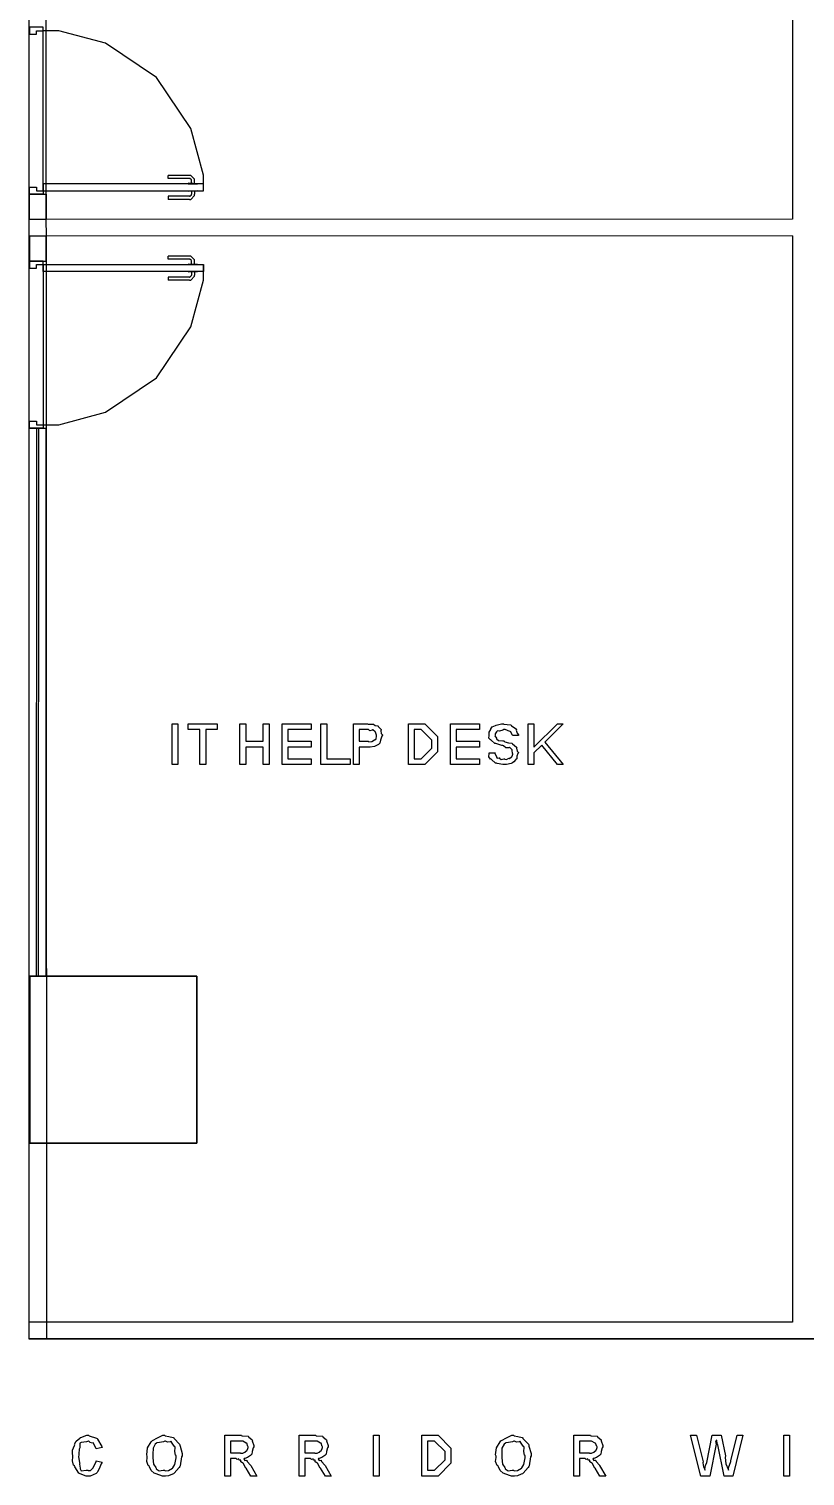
# Model space of a CAD drawing. Extents: x 0 to 23.4, y 0 to 16.5.
# Drawn here: x 9.566 to 10.786, y 9.316 to 11.589 of the extents above; entities that cross this region are included whole.
import ezdxf

# ---------------------------------------------------------------- set-up
doc = ezdxf.new("R2010")
doc.units = 0
doc.layers.get('0').update_dxf_attribs({"linetype": 'CONTINUOUS'})

msp = doc.modelspace()

# ---------------------------------------------------------------- linework, layer by layer
at = {"color": 0}
for points in [[(9.56629, 13.0224), (9.56629, 9.53125)], [(9.59256, 13.0224), (9.59407, 9.53125)], [(10.7663, 13.0229), (10.7663, 11.2903)], [(9.84044, 11.3346), (9.84044, 11.3591), (9.82064, 11.4325), (9.76676, 11.5125), (9.68679, 11.5663), (9.61339, 11.5861), (9.58892, 11.5861)], [(9.58892, 11.3346), (9.58892, 11.5861)], [(9.81858, 11.3589), (9.78532, 11.3589)], [(9.78532, 11.3541), (9.78532, 11.3589)], [(9.81858, 11.3541), (9.78532, 11.3541)], [(9.81668, 11.3455), (9.83138, 11.3455), (9.81668, 11.3464)], [(9.82644, 11.351), (9.82644, 11.353), (9.82053, 11.3589), (9.81858, 11.3589)], [(9.82161, 11.351), (9.82161, 11.3518), (9.81933, 11.3541), (9.81858, 11.3541)], [(9.82161, 11.3464), (9.82161, 11.351)], [(9.82644, 11.3464), (9.82644, 11.351)], [(9.81858, 11.3261), (9.78532, 11.3261)], [(9.78532, 11.3261), (9.78532, 11.3212)], [(9.81858, 11.3212), (9.78532, 11.3212)], [(9.81668, 11.3346), (9.83138, 11.3346), (9.81668, 11.3337)], [(9.81858, 11.3212), (9.82053, 11.3212), (9.82644, 11.3272), (9.82644, 11.3292)], [(9.81858, 11.3261), (9.81933, 11.3261), (9.82161, 11.3284), (9.82161, 11.3292)], [(9.82161, 11.3337), (9.82161, 11.3292)], [(9.82644, 11.3337), (9.82644, 11.3292)], [(10.7663, 11.2903), (9.59332, 11.2898)], [(10.7663, 11.264), (9.59332, 11.2635)], [(10.7663, 11.264), (10.7663, 9.55751)], [(9.81858, 11.232), (9.78532, 11.232)], [(9.78532, 11.2272), (9.78532, 11.232)], [(9.82644, 11.2242), (9.82644, 11.2262), (9.82053, 11.232), (9.81858, 11.232)], [(9.58892, 10.9672), (9.61339, 10.9672), (9.68679, 10.987), (9.76676, 11.0408), (9.82064, 11.1208), (9.84044, 11.1942), (9.84044, 11.2187)], [(9.58892, 11.2187), (9.58892, 10.9672)], [(9.81858, 11.2272), (9.78532, 11.2272)], [(9.81674, 11.2187), (9.83138, 11.2187), (9.81674, 11.2196)], [(9.81674, 11.2077), (9.83138, 11.2077), (9.81674, 11.2069)], [(9.82161, 11.2242), (9.82161, 11.2249), (9.81933, 11.2272), (9.81858, 11.2272)], [(9.82161, 11.2196), (9.82161, 11.2242)], [(9.82161, 11.2069), (9.82161, 11.2023)], [(9.82644, 11.2196), (9.82644, 11.2242)], [(9.82644, 11.2069), (9.82644, 11.2023)], [(9.81858, 11.1992), (9.78532, 11.1992)], [(9.78532, 11.1992), (9.78532, 11.1944)], [(9.81858, 11.1944), (9.78532, 11.1944)], [(9.81858, 11.1944), (9.82053, 11.1944), (9.82644, 11.2003), (9.82644, 11.2023)], [(9.81858, 11.1992), (9.81933, 11.1992), (9.82161, 11.2015), (9.82161, 11.2023)], [(9.5664, 10.9617), (9.5664, 10.1011)], [(9.5664, 10.9617), (9.59267, 10.9617)], [(9.57796, 10.9617), (9.5779, 10.1011)], [(9.58111, 10.9617), (9.58106, 10.1011)], [(9.59267, 10.9617), (9.59261, 10.1011)], [(9.5664, 10.1011), (9.59261, 10.1011)], [(10.7663, 9.55751), (9.56629, 9.55751)], [(12.5175, 9.53125), (9.56629, 9.53125)], [(9.56629, 9.53125), (12.2157, 9.53125)]]:
    msp.add_lwpolyline(points, dxfattribs=at)
for points in [[(9.56706, 11.5916), (9.56706, 11.5806), (9.57796, 11.5806), (9.57796, 11.5861), (9.58892, 11.5861), (9.58892, 11.5916), (9.56706, 11.5916)], [(9.58892, 11.3346), (9.84044, 11.3346), (9.84044, 11.3455), (9.58892, 11.3455), (9.58892, 11.3346)], [(9.56706, 11.3292), (9.56706, 11.3401), (9.57796, 11.3401), (9.57796, 11.3346), (9.58892, 11.3346), (9.58892, 11.3292), (9.56706, 11.3292)], [(9.59332, 11.3292), (9.59332, 11.2898), (9.56706, 11.2898), (9.56706, 11.3292), (9.59332, 11.3292)], [(9.59332, 11.2242), (9.59332, 11.2635), (9.56706, 11.2635), (9.56706, 11.2242), (9.59332, 11.2242)], [(9.56706, 11.2242), (9.56706, 11.2132), (9.57801, 11.2132), (9.57801, 11.2187), (9.58892, 11.2187), (9.58892, 11.2242), (9.56706, 11.2242)], [(9.58892, 11.2187), (9.84044, 11.2187), (9.84044, 11.2077), (9.58892, 11.2077), (9.58892, 11.2187)], [(9.56706, 10.9617), (9.56706, 10.9727), (9.57801, 10.9727), (9.57801, 10.9672), (9.58892, 10.9672), (9.58892, 10.9617), (9.56706, 10.9617)], [(9.79113, 10.4334), (9.79113, 10.4974), (9.80024, 10.4974), (9.80024, 10.4334), (9.79113, 10.4334)], [(9.83479, 10.4334), (9.83479, 10.4883), (9.81657, 10.4883), (9.81657, 10.4974), (9.86236, 10.4974), (9.86236, 10.4883), (9.84412, 10.4883), (9.84412, 10.4334), (9.83479, 10.4334)], [(9.89794, 10.4334), (9.89794, 10.4974), (9.90707, 10.4974), (9.90707, 10.4701), (9.93463, 10.4701), (9.93463, 10.4974), (9.94374, 10.4974), (9.94374, 10.4334), (9.93463, 10.4334), (9.93463, 10.461), (9.90707, 10.461), (9.90707, 10.4334), (9.89794, 10.4334)], [(9.96408, 10.4334), (9.96408, 10.4974), (10.0099, 10.4974), (10.0099, 10.4883), (9.97319, 10.4883), (9.97319, 10.4701), (10.0099, 10.4701), (10.0099, 10.461), (9.97319, 10.461), (9.97319, 10.4425), (10.0099, 10.4425), (10.0099, 10.4334), (9.96408, 10.4334)], [(10.0252, 10.4334), (10.0252, 10.4974), (10.0343, 10.4974), (10.0343, 10.4425), (10.071, 10.4425), (10.071, 10.4334), (10.0252, 10.4334)], [(10.0761, 10.4334), (10.0761, 10.4974), (10.0986, 10.4974), (10.0993, 10.4967), (10.1072, 10.4971), (10.1078, 10.497), (10.1076, 10.4968), (10.1102, 10.4948), (10.1146, 10.4944), (10.1151, 10.494), (10.1151, 10.4932), (10.1196, 10.4886), (10.1199, 10.4879), (10.1195, 10.4867), (10.1199, 10.4824), (10.1218, 10.4804), (10.1218, 10.4797), (10.1207, 10.478), (10.119, 10.4719), (10.1178, 10.4673), (10.1171, 10.4664), (10.1156, 10.4651), (10.1094, 10.4617), (10.1024, 10.461), (10.1002, 10.461), (10.0852, 10.461), (10.0852, 10.4334), (10.0761, 10.4334)], [(10.0852, 10.4701), (10.0995, 10.4701), (10.1003, 10.4694), (10.105, 10.4696), (10.1092, 10.4721), (10.1097, 10.4725), (10.1097, 10.4725), (10.1118, 10.474), (10.1127, 10.4781), (10.1127, 10.4794), (10.1124, 10.4797), (10.1111, 10.4845), (10.1108, 10.4849), (10.1105, 10.4847), (10.1067, 10.4878), (10.1062, 10.4879), (10.1055, 10.4873), (10.1022, 10.4867), (10.1, 10.4883), (10.0993, 10.4883), (10.0852, 10.4883), (10.0852, 10.4701)], [(10.1626, 10.4334), (10.1626, 10.4974), (10.1817, 10.4974), (10.1882, 10.4974), (10.2084, 10.4773), (10.2084, 10.4658), (10.2084, 10.4536), (10.1882, 10.4334), (10.1826, 10.4334), (10.1626, 10.4334)], [(10.1717, 10.4425), (10.1821, 10.4425), (10.1828, 10.4425), (10.1993, 10.459), (10.1993, 10.466), (10.1993, 10.4718), (10.1828, 10.4883), (10.1821, 10.4883), (10.1717, 10.4883), (10.1717, 10.4425)], [(10.2287, 10.4334), (10.2287, 10.4974), (10.2745, 10.4974), (10.2745, 10.4883), (10.2378, 10.4883), (10.2378, 10.4701), (10.2745, 10.4701), (10.2745, 10.461), (10.2378, 10.461), (10.2378, 10.4425), (10.2745, 10.4425), (10.2745, 10.4334), (10.2287, 10.4334)], [(10.2898, 10.4517), (10.2989, 10.4517), (10.2986, 10.4508), (10.3006, 10.4472), (10.3009, 10.4469), (10.3007, 10.4461), (10.3023, 10.4434), (10.3055, 10.4438), (10.3061, 10.4436), (10.306, 10.4434), (10.3083, 10.4416), (10.3125, 10.4425), (10.3139, 10.4425), (10.314, 10.4422), (10.3168, 10.4416), (10.3202, 10.4433), (10.3206, 10.4434), (10.3206, 10.4434), (10.3217, 10.4432), (10.3248, 10.4456), (10.325, 10.4458), (10.325, 10.4458), (10.3257, 10.4464), (10.3265, 10.4497), (10.3265, 10.4508), (10.3261, 10.4511), (10.3257, 10.4561), (10.3256, 10.4564), (10.3255, 10.4564), (10.3219, 10.4603), (10.3213, 10.4606), (10.3203, 10.4599), (10.3159, 10.4599), (10.3122, 10.4628), (10.3109, 10.4632), (10.3093, 10.4633), (10.3, 10.4666), (10.2994, 10.4668), (10.2982, 10.4668), (10.2926, 10.4719), (10.2922, 10.4725), (10.2916, 10.4723), (10.289, 10.4748), (10.2898, 10.4789), (10.2898, 10.4803), (10.2893, 10.4805), (10.2893, 10.4842), (10.292, 10.4883), (10.2924, 10.489), (10.2922, 10.4894), (10.2943, 10.4926), (10.2996, 10.495), (10.3005, 10.4953), (10.3008, 10.4951), (10.3091, 10.4974), (10.312, 10.4974), (10.3128, 10.4967), (10.3232, 10.4957), (10.3241, 10.4953), (10.3249, 10.4944), (10.3319, 10.4895), (10.3324, 10.4888), (10.3321, 10.4874), (10.3334, 10.4826), (10.3356, 10.4801), (10.3356, 10.4792), (10.3265, 10.4792), (10.326, 10.4797), (10.3229, 10.4856), (10.3224, 10.4859), (10.3218, 10.4855), (10.3147, 10.4883), (10.3124, 10.4883), (10.311, 10.4874), (10.3058, 10.4861), (10.3027, 10.4862), (10.3022, 10.4857), (10.3013, 10.4848), (10.2988, 10.4817), (10.2989, 10.4802), (10.2989, 10.4797), (10.2986, 10.4788), (10.3009, 10.475), (10.3013, 10.4747), (10.3012, 10.4739), (10.3044, 10.471), (10.3112, 10.4709), (10.3128, 10.4705), (10.314, 10.4694), (10.3201, 10.4674), (10.325, 10.4671), (10.3256, 10.4668), (10.3262, 10.466), (10.3326, 10.461), (10.333, 10.4603), (10.3326, 10.4591), (10.3336, 10.4547), (10.3356, 10.4524), (10.3356, 10.4517), (10.3347, 10.4507), (10.3332, 10.4465), (10.3332, 10.4433), (10.3328, 10.4425), (10.3317, 10.4413), (10.3282, 10.4376), (10.326, 10.4362), (10.3252, 10.4358), (10.3242, 10.4352), (10.3168, 10.4334), (10.3143, 10.4334), (10.311, 10.4334), (10.302, 10.4353), (10.3011, 10.4356), (10.2997, 10.4358), (10.2933, 10.4413), (10.2929, 10.4419), (10.2919, 10.4419), (10.2891, 10.4455), (10.2898, 10.4508), (10.2898, 10.4517)], [(10.3509, 10.4334), (10.3509, 10.4974), (10.36, 10.4974), (10.36, 10.4606), (10.3971, 10.4974), (10.4058, 10.4974), (10.3772, 10.4688), (10.4058, 10.4334), (10.3969, 10.4334), (10.3722, 10.4638), (10.36, 10.4517), (10.36, 10.4334), (10.3509, 10.4334)], [(9.83003, 10.1012), (9.83014, 9.83871), (9.56765, 9.8386), (9.56754, 10.1011), (9.83003, 10.1012)], [(9.83003, 10.1012), (9.83014, 9.83871), (9.56765, 9.8386), (9.56754, 10.1011), (9.83003, 10.1012)], [(9.56754, 10.1011), (9.56765, 9.8386), (9.83014, 9.83871), (9.83003, 10.1012), (9.56754, 10.1011)], [(9.67204, 9.33963), (9.68115, 9.33768), (9.67969, 9.33529), (9.67643, 9.32731), (9.67426, 9.32238), (9.67333, 9.3214), (9.67199, 9.32004), (9.66271, 9.31597), (9.65967, 9.31597), (9.65625, 9.31597), (9.64686, 9.31944), (9.646, 9.3201), (9.64464, 9.32047), (9.6384, 9.33057), (9.63797, 9.33182), (9.63656, 9.33296), (9.63456, 9.33968), (9.63536, 9.34636), (9.63536, 9.34853), (9.6346, 9.34972), (9.63493, 9.35688), (9.63786, 9.36404), (9.6384, 9.36524), (9.63792, 9.36583), (9.64074, 9.37076), (9.64654, 9.37571), (9.64751, 9.37631), (9.64785, 9.37651), (9.65717, 9.37999), (9.66032, 9.37999), (9.66114, 9.37929), (9.67269, 9.37565), (9.67356, 9.37478), (9.67399, 9.37369), (9.68078, 9.36219), (9.68115, 9.36068), (9.67204, 9.35894), (9.67144, 9.35992), (9.66797, 9.36762), (9.66749, 9.36806), (9.66629, 9.36778), (9.66228, 9.36888), (9.66032, 9.37088), (9.65967, 9.37088), (9.65701, 9.3699), (9.64844, 9.36843), (9.64643, 9.36768), (9.64643, 9.36762), (9.64606, 9.36632), (9.64621, 9.36008), (9.646, 9.35915), (9.64524, 9.35818), (9.64447, 9.35097), (9.64447, 9.34853), (9.6441, 9.34694), (9.64589, 9.33686), (9.64621, 9.33594), (9.646, 9.33453), (9.64703, 9.32818), (9.64686, 9.32769), (9.6466, 9.32721), (9.64849, 9.32428), (9.65636, 9.32508), (9.65901, 9.32508), (9.65918, 9.32471), (9.66282, 9.32487), (9.66667, 9.32818), (9.66726, 9.32878), (9.66726, 9.32878), (9.66851, 9.33176), (9.67182, 9.33843), (9.67204, 9.33963)], [(9.75211, 9.34722), (9.75136, 9.3495), (9.75282, 9.36051), (9.7584, 9.3699), (9.75971, 9.37131), (9.76074, 9.37164), (9.76824, 9.37614), (9.77681, 9.37999), (9.77968, 9.37999), (9.78028, 9.37929), (9.78614, 9.37793), (9.79292, 9.37657), (9.794, 9.37587), (9.79428, 9.37489), (9.803, 9.36583), (9.80354, 9.36458), (9.80371, 9.36279), (9.80701, 9.35161), (9.80701, 9.34788), (9.80632, 9.34597), (9.8041, 9.33219), (9.80354, 9.33094), (9.80251, 9.32964), (9.79465, 9.32032), (9.79357, 9.31967), (9.79172, 9.31874), (9.78569, 9.31646), (9.78114, 9.31597), (9.77968, 9.31597), (9.77599, 9.31597), (9.766, 9.31944), (9.76492, 9.3201), (9.76318, 9.32047), (9.75836, 9.32465), (9.75592, 9.3304), (9.75538, 9.3316), (9.75379, 9.33268), (9.75136, 9.33897), (9.75211, 9.34517), (9.75211, 9.34722)], [(9.76124, 9.34722), (9.76085, 9.34446), (9.76193, 9.33464), (9.76557, 9.32921), (9.76644, 9.32856), (9.76644, 9.32747), (9.77111, 9.32437), (9.7775, 9.32508), (9.77968, 9.32508), (9.78028, 9.32433), (9.78581, 9.32487), (9.79183, 9.32818), (9.79269, 9.32878), (9.79269, 9.32878), (9.79557, 9.33388), (9.7979, 9.34457), (9.7979, 9.3481), (9.79676, 9.34885), (9.79568, 9.35444), (9.79606, 9.361), (9.79574, 9.36219), (9.79443, 9.36313), (9.79161, 9.36746), (9.78987, 9.37017), (9.78922, 9.37022), (9.78836, 9.36951), (9.78418, 9.36914), (9.78076, 9.37088), (9.77968, 9.37088), (9.77783, 9.3699), (9.77149, 9.36843), (9.76753, 9.36817), (9.76665, 9.36762), (9.76492, 9.36632), (9.76133, 9.35975), (9.76124, 9.35037), (9.76124, 9.34722)], [(9.87403, 9.31597), (9.87403, 9.37999), (9.90028, 9.37999), (9.90082, 9.37929), (9.91069, 9.37858), (9.91135, 9.37825), (9.91157, 9.37744), (9.91704, 9.37272), (9.91743, 9.37196), (9.91689, 9.37121), (9.91982, 9.36415), (9.91982, 9.36176), (9.91872, 9.36029), (9.91715, 9.35465), (9.91656, 9.35047), (9.9159, 9.34961), (9.91456, 9.34836), (9.91, 9.34489), (9.90571, 9.34375), (9.9044, 9.34353), (9.90414, 9.34289), (9.90539, 9.34022), (9.90847, 9.34071), (9.90875, 9.3405), (9.90907, 9.33908), (9.91433, 9.33328), (9.91482, 9.33247), (9.92437, 9.31597), (9.91525, 9.31597), (9.90788, 9.32856), (9.90722, 9.32844), (9.903, 9.33637), (9.90267, 9.33681), (9.90192, 9.33675), (9.89947, 9.33843), (9.89925, 9.34093), (9.89899, 9.34115), (9.8986, 9.34088), (9.8966, 9.34099), (9.896, 9.34304), (9.89572, 9.3431), (9.89551, 9.34267), (9.89361, 9.34179), (9.89208, 9.34353), (9.8916, 9.34353), (9.88314, 9.34353), (9.88314, 9.31597), (9.87403, 9.31597)], [(9.88314, 9.35265), (9.89876, 9.35265), (9.89893, 9.35215), (9.90224, 9.35183), (9.90554, 9.35357), (9.90593, 9.35374), (9.90593, 9.35374), (9.90631, 9.35385), (9.90918, 9.35667), (9.9094, 9.35699), (9.9094, 9.35699), (9.91, 9.35769), (9.91069, 9.36094), (9.91069, 9.36199), (9.91032, 9.36231), (9.90853, 9.36789), (9.9081, 9.36828), (9.90756, 9.36783), (9.90224, 9.37088), (9.9005, 9.37088), (9.88314, 9.37088), (9.88314, 9.35265)], [(9.99083, 9.31597), (9.99083, 9.37999), (10.0171, 9.37999), (10.0176, 9.37929), (10.0275, 9.37858), (10.0282, 9.37825), (10.0284, 9.37744), (10.0339, 9.37272), (10.0342, 9.37196), (10.0337, 9.37121), (10.0366, 9.36415), (10.0366, 9.36176), (10.0355, 9.36029), (10.034, 9.35465), (10.0334, 9.35047), (10.0327, 9.34961), (10.0314, 9.34836), (10.0268, 9.34489), (10.0225, 9.34375), (10.0212, 9.34353), (10.0209, 9.34289), (10.0222, 9.34022), (10.0253, 9.34071), (10.0256, 9.3405), (10.0259, 9.33908), (10.0311, 9.33328), (10.0316, 9.33247), (10.0412, 9.31597), (10.0321, 9.31597), (10.0247, 9.32856), (10.024, 9.32844), (10.0198, 9.33637), (10.0195, 9.33681), (10.0187, 9.33675), (10.0163, 9.33843), (10.0161, 9.34093), (10.0158, 9.34115), (10.0154, 9.34088), (10.0134, 9.34099), (10.0128, 9.34304), (10.0125, 9.3431), (10.0123, 9.34267), (10.0104, 9.34179), (10.0089, 9.34353), (10.0084, 9.34353), (9.99994, 9.34353), (9.99994, 9.31597), (9.99083, 9.31597)], [(9.99994, 9.35265), (10.0156, 9.35265), (10.0157, 9.35215), (10.019, 9.35183), (10.0223, 9.35357), (10.0227, 9.35374), (10.0227, 9.35374), (10.0231, 9.35385), (10.026, 9.35667), (10.0262, 9.35699), (10.0262, 9.35699), (10.0268, 9.35769), (10.0275, 9.36094), (10.0275, 9.36199), (10.0271, 9.36231), (10.0253, 9.36789), (10.0249, 9.36828), (10.0244, 9.36783), (10.019, 9.37088), (10.0173, 9.37088), (9.99994, 9.37088), (9.99994, 9.35265)], [(10.1076, 9.31597), (10.1076, 9.37999), (10.1168, 9.37999), (10.1168, 9.31597), (10.1076, 9.31597)], [(10.1837, 9.31597), (10.1837, 9.37999), (10.2028, 9.37999), (10.2093, 9.37999), (10.2295, 9.35981), (10.2295, 9.34831), (10.2295, 9.33615), (10.2093, 9.31597), (10.2037, 9.31597), (10.1837, 9.31597)], [(10.1928, 9.32508), (10.2032, 9.32508), (10.2039, 9.32508), (10.2204, 9.34158), (10.2204, 9.34853), (10.2204, 9.35439), (10.2039, 9.37088), (10.2032, 9.37088), (10.1928, 9.37088), (10.1928, 9.32508)], [(10.3005, 9.34722), (10.2997, 9.3495), (10.3012, 9.36051), (10.3068, 9.3699), (10.3081, 9.37131), (10.3091, 9.37164), (10.3166, 9.37614), (10.3252, 9.37999), (10.3281, 9.37999), (10.3287, 9.37929), (10.3345, 9.37793), (10.3413, 9.37657), (10.3424, 9.37587), (10.3427, 9.37489), (10.3514, 9.36583), (10.3519, 9.36458), (10.3521, 9.36279), (10.3554, 9.35161), (10.3554, 9.34788), (10.3547, 9.34597), (10.3525, 9.33219), (10.3519, 9.33094), (10.3509, 9.32964), (10.343, 9.32032), (10.342, 9.31967), (10.3401, 9.31874), (10.3341, 9.31646), (10.3295, 9.31597), (10.3281, 9.31597), (10.3244, 9.31597), (10.3144, 9.31944), (10.3133, 9.3201), (10.3116, 9.32047), (10.3068, 9.32465), (10.3043, 9.3304), (10.3038, 9.3316), (10.3022, 9.33268), (10.2997, 9.33897), (10.3005, 9.34517), (10.3005, 9.34722)], [(10.3096, 9.34722), (10.3092, 9.34446), (10.3103, 9.33464), (10.314, 9.32921), (10.3148, 9.32856), (10.3148, 9.32747), (10.3195, 9.32437), (10.3259, 9.32508), (10.3281, 9.32508), (10.3287, 9.32433), (10.3342, 9.32487), (10.3402, 9.32818), (10.3411, 9.32878), (10.3411, 9.32878), (10.344, 9.33388), (10.3463, 9.34457), (10.3463, 9.3481), (10.3452, 9.34885), (10.3441, 9.35444), (10.3445, 9.361), (10.3441, 9.36219), (10.3428, 9.36313), (10.34, 9.36746), (10.3383, 9.37017), (10.3376, 9.37022), (10.3367, 9.36951), (10.3326, 9.36914), (10.3292, 9.37088), (10.3281, 9.37088), (10.3262, 9.3699), (10.3199, 9.36843), (10.3159, 9.36817), (10.3151, 9.36762), (10.3133, 9.36632), (10.3097, 9.35975), (10.3096, 9.35037), (10.3096, 9.34722)], [(10.4224, 9.31597), (10.4224, 9.37999), (10.4487, 9.37999), (10.4492, 9.37929), (10.4591, 9.37858), (10.4597, 9.37825), (10.46, 9.37744), (10.4654, 9.37272), (10.4658, 9.37196), (10.4653, 9.37121), (10.4682, 9.36415), (10.4682, 9.36176), (10.4671, 9.36029), (10.4656, 9.35465), (10.465, 9.35047), (10.4643, 9.34961), (10.4629, 9.34836), (10.4584, 9.34489), (10.4541, 9.34375), (10.4528, 9.34353), (10.4525, 9.34289), (10.4538, 9.34022), (10.4569, 9.34071), (10.4571, 9.3405), (10.4575, 9.33908), (10.4627, 9.33328), (10.4632, 9.33247), (10.4728, 9.31597), (10.4637, 9.31597), (10.4563, 9.32856), (10.4556, 9.32844), (10.4514, 9.33637), (10.4511, 9.33681), (10.4503, 9.33675), (10.4479, 9.33843), (10.4476, 9.34093), (10.4474, 9.34115), (10.447, 9.34088), (10.445, 9.34099), (10.4444, 9.34304), (10.4441, 9.3431), (10.4439, 9.34267), (10.442, 9.34179), (10.4405, 9.34353), (10.44, 9.34353), (10.4315, 9.34353), (10.4315, 9.31597), (10.4224, 9.31597)], [(10.4315, 9.35265), (10.4472, 9.35265), (10.4473, 9.35215), (10.4506, 9.35183), (10.4539, 9.35357), (10.4543, 9.35374), (10.4543, 9.35374), (10.4547, 9.35385), (10.4576, 9.35667), (10.4578, 9.35699), (10.4578, 9.35699), (10.4584, 9.35769), (10.4591, 9.36094), (10.4591, 9.36199), (10.4587, 9.36231), (10.4569, 9.36789), (10.4565, 9.36828), (10.4559, 9.36783), (10.4506, 9.37088), (10.4489, 9.37088), (10.4315, 9.37088), (10.4315, 9.35265)], [(10.622, 9.31597), (10.6061, 9.37999), (10.6152, 9.37999), (10.6257, 9.33832), (10.6254, 9.33653), (10.6265, 9.33062), (10.6286, 9.32617), (10.6289, 9.32508), (10.6285, 9.32611), (10.6295, 9.33236), (10.6314, 9.33718), (10.6315, 9.33746), (10.64, 9.37999), (10.6543, 9.37999), (10.6608, 9.34765), (10.6602, 9.34526), (10.6617, 9.33524), (10.6653, 9.32676), (10.6656, 9.32508), (10.6656, 9.32883), (10.6692, 9.33876), (10.6695, 9.34006), (10.6795, 9.37999), (10.6884, 9.37999), (10.6725, 9.31597), (10.6589, 9.31597), (10.6487, 9.36524), (10.6483, 9.36572), (10.6473, 9.37076), (10.6473, 9.3724), (10.6465, 9.37207), (10.645, 9.36919), (10.6462, 9.36664), (10.6461, 9.3661), (10.6361, 9.31597), (10.622, 9.31597)], [(10.7524, 9.31597), (10.7524, 9.37999), (10.7615, 9.37999), (10.7615, 9.31597), (10.7524, 9.31597)]]:
    msp.add_lwpolyline(points, close=True, dxfattribs=at)

doc.saveas('drawing.dxf')
